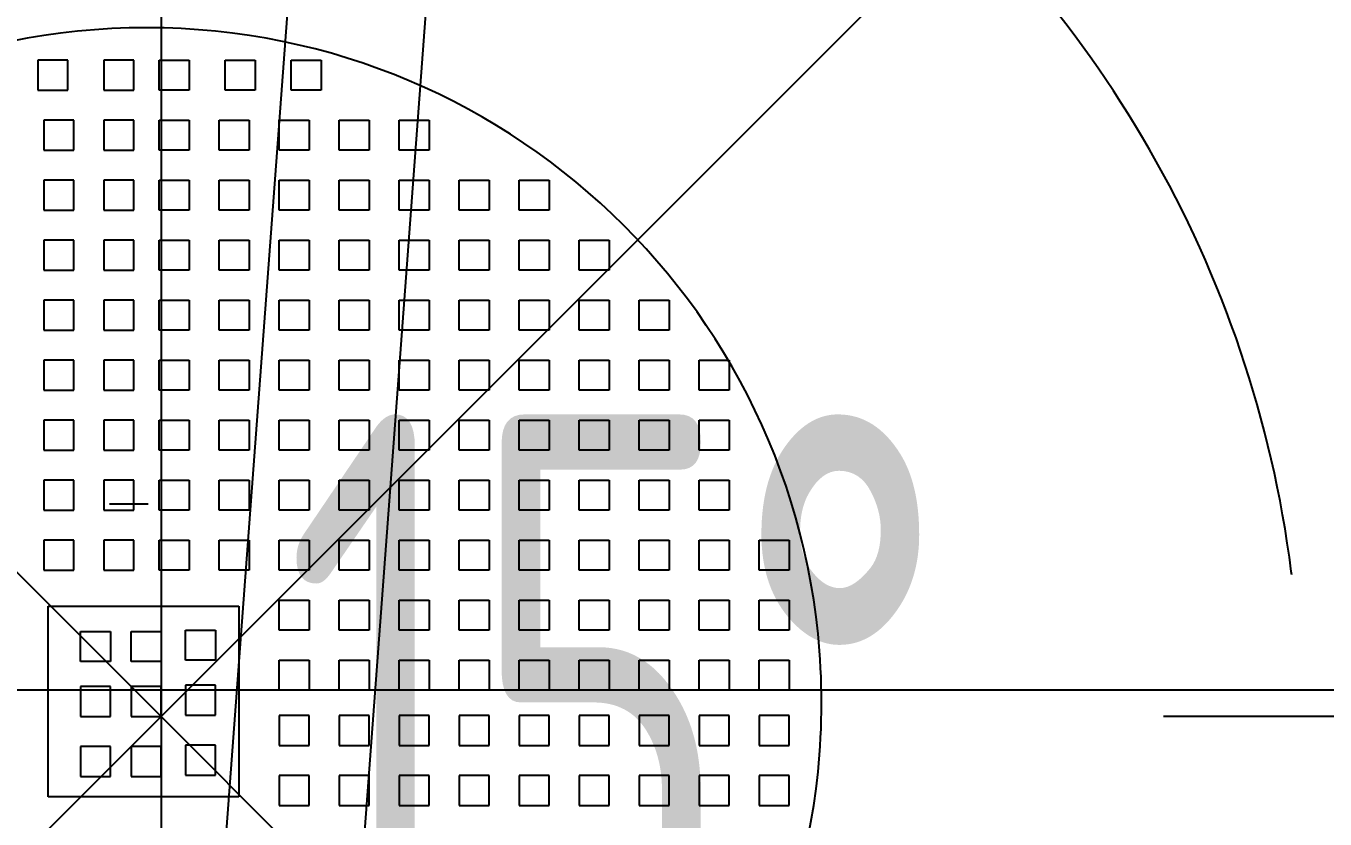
# Model space of a CAD drawing. Header units: millimetres. Extents: x 0 to 12600, y -349 to 8910.
# Drawn here: x 8501.1 to 8736.7, y 6654.2 to 6798 of the extents above; entities that cross this region are included whole.
import ezdxf

# ---------------------------------------------------------------- set-up
doc = ezdxf.new("R2010")
doc.units = ezdxf.units.MM
doc.header["$LTSCALE"] = 300
doc.linetypes.add('K', pattern=[2.5, 1.25, -0.25, 0.25, -0.25, 0.25, -0.25])
doc.layers.add('02', color=1, linetype='Continuous')
doc.layers.add('07', color=6, linetype='K')
doc.styles.get("Standard").update_dxf_attribs({"font": 'isocp', "width": 0.707, "bigfont": 'intecad.shx'})
doc.dimstyles.new('INTE$2', dxfattribs={"dimscale": 30, "dimtxt": 3.5, "dimasz": 3, "dimexe": 3, "dimexo": 0, "dimgap": 1, "dimtad": 1, "dimtih": 1, "dimtoh": 1, "dimdec": 1, "dimdsep": 46, "dimtxsty": 'Standard', "dimcen": 0, "dimclrd": 1, "dimclre": 1, "dimclrt": 3, "dimaunit": 1, "dimadec": 0, "dimazin": 0, "dimtfac": 1, "dimtdec": 1, "dimtmove": 0, "dimatfit": 0, "dimfxl": 0, "dimarcsym": 0})

# ---------------------------------------------------------------- blocks, each defined once
blk = doc.blocks.new('*D9')
at = {"layer": '02', "color": 1, "linetype": 'Continuous', "lineweight": -2}
for p, q in [((7929.98, 6427.06), (7929.98, 6784.94)), ((8139.75, 6195.21), (8285.23, 6738.17)), ((8432.11, 6592.57), (8693.46, 6592.57))]:
    blk.add_line(p, q, dxfattribs=at)
for start, end in [(75, 90), (94.02125, 98.04251), (66.95253, 75), (66.95749, 70.97875)]:
    blk.add_arc((7929.98, 5412.34), 1282.6, start, end, dxfattribs=at)
at = {"layer": '02', "color": 1, "linetype": 'Continuous'}
for points in [[(7839.51, 6706.77), (7840.56, 6676.79), (7929.98, 6694.94)], [(8343.61, 6610.56), (8352.39, 6639.25), (8261.94, 6651.24)]]:
    blk.add_solid(points, dxfattribs=at)
at = {"layer": 'Defpoints', "color": 0, "linetype": 'Continuous'}
for p in [(8041.76, 6690.06), (7929.98, 6427.06), (8139.75, 6195.21), (8016.04, 5733.51), (7929.98, 4460.5)]:
    blk.add_point(p, dxfattribs=at)
at = {"layer": '02', "color": 3, "linetype": 'Continuous', "insert": (8607.79, 6675.07), "char_height": 105, "attachment_point": 5}
blk.add_mtext('15°', dxfattribs=at)
blk = doc.blocks.new('erewre')
at = {"layer": '07', "color": 6, "linetype": 'K'}
for p, q in [((9684.32, 9816.66), (9493.47, 7251.75)), ((9709.39, 9816.66), (9518.4, 7249.9))]:
    blk.add_line(p, q, dxfattribs=at)
blk = doc.blocks.new('fer')
at = {"layer": '07', "color": 6, "linetype": 'K', "ltscale": 1.5}
for p, q in [((15531.16, 7168), (15531.16, 6560.06)), ((15531.16, 6994.07), (15531.16, 6614.43)), ((15531.16, 6804.1), (15353.5, 6981.76)), ((15531.16, 6804.1), (15694.64, 6967.59)), ((15099.57, 6808.88), (16002.98, 6808.88)), ((15270.77, 6804.1), (15349.38, 6804.1)), ((15531.16, 6804.1), (15360.72, 6633.67)), ((15531.16, 6804.1), (15696.18, 6639.08))]:
    blk.add_line(p, q, dxfattribs=at)
at = {"layer": '07', "color": 6, "linetype": 'K', "ltscale": 8}
for p, q in [((15507.54, 6923.12), (15502.1, 6923.12)), ((15502.1, 6923.12), (15502.1, 6917.68)), ((15507.54, 6917.68), (15507.54, 6923.12)), ((15519.51, 6923.12), (15514.07, 6923.12)), ((15514.07, 6923.12), (15514.07, 6917.68)), ((15519.51, 6917.68), (15519.51, 6923.12)), ((15526.04, 6923.12), (15526.04, 6917.68)), ((15531.48, 6923.12), (15526.04, 6923.12)), ((15531.48, 6917.68), (15531.48, 6923.12)), ((15536.07, 6917.68), (15536.07, 6923.12)), ((15536.07, 6923.12), (15541.51, 6923.12)), ((15541.51, 6923.12), (15541.51, 6917.68)), ((15548.04, 6917.68), (15548.04, 6923.12)), ((15548.04, 6923.12), (15553.48, 6923.12)), ((15553.48, 6923.12), (15553.48, 6917.68)), ((15502.1, 6917.68), (15507.54, 6917.68)), ((15514.07, 6917.68), (15519.51, 6917.68)), ((15526.04, 6917.68), (15531.48, 6917.68)), ((15541.51, 6917.68), (15536.07, 6917.68)), ((15553.48, 6917.68), (15548.04, 6917.68)), ((15482.52, 6912.24), (15482.52, 6906.8)), ((15487.96, 6912.24), (15482.52, 6912.24)), ((15487.96, 6906.8), (15487.96, 6912.24)), ((15498.84, 6912.24), (15493.4, 6912.24)), ((15493.4, 6912.24), (15493.4, 6906.8)), ((15498.84, 6906.8), (15498.84, 6912.24)), ((15509.72, 6912.24), (15504.28, 6912.24)), ((15509.72, 6912.24), (15504.28, 6912.24)), ((15504.28, 6912.24), (15504.28, 6906.8)), ((15504.28, 6912.24), (15504.28, 6906.8)), ((15509.72, 6906.8), (15509.72, 6912.24)), ((15509.72, 6906.8), (15509.72, 6912.24)), ((15520.6, 6912.24), (15515.16, 6912.24)), ((15520.6, 6912.24), (15515.16, 6912.24)), ((15520.6, 6912.24), (15515.16, 6912.24)), ((15515.16, 6912.24), (15515.16, 6906.8)), ((15515.16, 6912.24), (15515.16, 6906.8)), ((15515.16, 6912.24), (15515.16, 6906.8)), ((15520.6, 6906.8), (15520.6, 6912.24)), ((15520.6, 6906.8), (15520.6, 6912.24)), ((15520.6, 6906.8), (15520.6, 6912.24)), ((15526.04, 6912.24), (15526.04, 6906.8)), ((15531.48, 6912.24), (15526.04, 6912.24)), ((15531.48, 6906.8), (15531.48, 6912.24)), ((15536.07, 6906.8), (15536.07, 6912.24)), ((15536.07, 6912.24), (15541.51, 6912.24)), ((15541.51, 6912.24), (15541.51, 6906.8)), ((15546.95, 6912.24), (15552.39, 6912.24)), ((15546.95, 6912.24), (15552.39, 6912.24)), ((15546.95, 6912.24), (15552.39, 6912.24)), ((15546.95, 6906.8), (15546.95, 6912.24)), ((15546.95, 6906.8), (15546.95, 6912.24)), ((15546.95, 6906.8), (15546.95, 6912.24)), ((15552.39, 6912.24), (15552.39, 6906.8)), ((15552.39, 6912.24), (15552.39, 6906.8)), ((15552.39, 6912.24), (15552.39, 6906.8)), ((15482.52, 6906.8), (15487.96, 6906.8)), ((15493.4, 6906.8), (15498.84, 6906.8)), ((15504.28, 6906.8), (15509.72, 6906.8)), ((15504.28, 6906.8), (15509.72, 6906.8)), ((15515.16, 6906.8), (15520.6, 6906.8)), ((15515.16, 6906.8), (15520.6, 6906.8)), ((15515.16, 6906.8), (15520.6, 6906.8)), ((15526.04, 6906.8), (15531.48, 6906.8)), ((15541.51, 6906.8), (15536.07, 6906.8)), ((15552.39, 6906.8), (15546.95, 6906.8)), ((15552.39, 6906.8), (15546.95, 6906.8)), ((15552.39, 6906.8), (15546.95, 6906.8)), ((15466.2, 6901.36), (15460.76, 6901.36)), ((15460.76, 6901.36), (15460.76, 6895.92)), ((15466.2, 6895.92), (15466.2, 6901.36)), ((15477.08, 6901.36), (15471.64, 6901.36)), ((15471.64, 6901.36), (15471.64, 6895.92)), ((15477.08, 6895.92), (15477.08, 6901.36)), ((15482.52, 6901.36), (15482.52, 6895.92)), ((15487.96, 6901.36), (15482.52, 6901.36)), ((15487.96, 6895.92), (15487.96, 6901.36)), ((15498.84, 6901.36), (15493.4, 6901.36)), ((15493.4, 6901.36), (15493.4, 6895.92)), ((15498.84, 6895.92), (15498.84, 6901.36)), ((15504.28, 6901.36), (15504.28, 6895.92)), ((15504.28, 6901.36), (15504.28, 6895.92)), ((15509.72, 6901.36), (15504.28, 6901.36)), ((15509.72, 6901.36), (15504.28, 6901.36)), ((15509.72, 6895.92), (15509.72, 6901.36)), ((15509.72, 6895.92), (15509.72, 6901.36)), ((15520.6, 6901.36), (15515.16, 6901.36)), ((15520.6, 6901.36), (15515.16, 6901.36)), ((15520.6, 6901.36), (15515.16, 6901.36)), ((15515.16, 6901.36), (15515.16, 6895.92)), ((15515.16, 6901.36), (15515.16, 6895.92)), ((15515.16, 6901.36), (15515.16, 6895.92)), ((15520.6, 6895.92), (15520.6, 6901.36)), ((15520.6, 6895.92), (15520.6, 6901.36)), ((15520.6, 6895.92), (15520.6, 6901.36)), ((15526.04, 6901.36), (15526.04, 6895.92)), ((15531.48, 6901.36), (15526.04, 6901.36)), ((15531.48, 6895.92), (15531.48, 6901.36)), ((15536.07, 6895.92), (15536.07, 6901.36)), ((15536.07, 6901.36), (15541.51, 6901.36)), ((15541.51, 6901.36), (15541.51, 6895.92)), ((15546.95, 6901.36), (15552.39, 6901.36)), ((15546.95, 6901.36), (15552.39, 6901.36)), ((15546.95, 6901.36), (15552.39, 6901.36)), ((15546.95, 6895.92), (15546.95, 6901.36)), ((15546.95, 6895.92), (15546.95, 6901.36)), ((15546.95, 6895.92), (15546.95, 6901.36)), ((15552.39, 6901.36), (15552.39, 6895.92)), ((15552.39, 6901.36), (15552.39, 6895.92)), ((15552.39, 6901.36), (15552.39, 6895.92)), ((15460.76, 6895.92), (15466.2, 6895.92)), ((15471.64, 6895.92), (15477.08, 6895.92)), ((15482.52, 6895.92), (15487.96, 6895.92)), ((15493.4, 6895.92), (15498.84, 6895.92)), ((15504.28, 6895.92), (15509.72, 6895.92)), ((15504.28, 6895.92), (15509.72, 6895.92)), ((15515.16, 6895.92), (15520.6, 6895.92)), ((15515.16, 6895.92), (15520.6, 6895.92)), ((15515.16, 6895.92), (15520.6, 6895.92)), ((15526.04, 6895.92), (15531.48, 6895.92)), ((15541.51, 6895.92), (15536.07, 6895.92)), ((15552.39, 6895.92), (15546.95, 6895.92)), ((15552.39, 6895.92), (15546.95, 6895.92)), ((15552.39, 6895.92), (15546.95, 6895.92)), ((15455.32, 6890.48), (15449.88, 6890.48)), ((15449.88, 6890.48), (15449.88, 6885.04)), ((15455.32, 6885.04), (15455.32, 6890.48)), ((15466.2, 6890.48), (15460.76, 6890.48)), ((15460.76, 6890.48), (15460.76, 6885.04)), ((15466.2, 6885.04), (15466.2, 6890.48)), ((15477.08, 6890.48), (15471.64, 6890.48)), ((15471.64, 6890.48), (15471.64, 6885.04)), ((15477.08, 6885.04), (15477.08, 6890.48)), ((15487.96, 6890.48), (15482.52, 6890.48)), ((15482.52, 6890.48), (15482.52, 6885.04)), ((15487.96, 6885.04), (15487.96, 6890.48)), ((15498.84, 6890.48), (15493.4, 6890.48)), ((15493.4, 6890.48), (15493.4, 6885.04)), ((15498.84, 6885.04), (15498.84, 6890.48)), ((15509.72, 6890.48), (15504.28, 6890.48)), ((15509.72, 6890.48), (15504.28, 6890.48)), ((15504.28, 6890.48), (15504.28, 6885.04)), ((15504.28, 6890.48), (15504.28, 6885.04)), ((15509.72, 6885.04), (15509.72, 6890.48)), ((15509.72, 6885.04), (15509.72, 6890.48)), ((15520.6, 6890.48), (15515.16, 6890.48)), ((15520.6, 6890.48), (15515.16, 6890.48)), ((15520.6, 6890.48), (15515.16, 6890.48)), ((15515.16, 6890.48), (15515.16, 6885.04)), ((15515.16, 6890.48), (15515.16, 6885.04)), ((15515.16, 6890.48), (15515.16, 6885.04)), ((15520.6, 6885.04), (15520.6, 6890.48)), ((15520.6, 6885.04), (15520.6, 6890.48)), ((15520.6, 6885.04), (15520.6, 6890.48)), ((15531.48, 6890.48), (15526.04, 6890.48)), ((15526.04, 6890.48), (15526.04, 6885.04)), ((15531.48, 6885.04), (15531.48, 6890.48)), ((15536.07, 6890.48), (15541.51, 6890.48)), ((15536.07, 6885.04), (15536.07, 6890.48)), ((15541.51, 6890.48), (15541.51, 6885.04)), ((15546.95, 6890.48), (15552.39, 6890.48)), ((15546.95, 6890.48), (15552.39, 6890.48)), ((15546.95, 6890.48), (15552.39, 6890.48)), ((15546.95, 6885.04), (15546.95, 6890.48)), ((15546.95, 6885.04), (15546.95, 6890.48)), ((15546.95, 6885.04), (15546.95, 6890.48)), ((15552.39, 6890.48), (15552.39, 6885.04)), ((15552.39, 6890.48), (15552.39, 6885.04)), ((15552.39, 6890.48), (15552.39, 6885.04)), ((15449.88, 6885.04), (15455.32, 6885.04)), ((15460.76, 6885.04), (15466.2, 6885.04)), ((15471.64, 6885.04), (15477.08, 6885.04)), ((15482.52, 6885.04), (15487.96, 6885.04)), ((15493.4, 6885.04), (15498.84, 6885.04)), ((15504.28, 6885.04), (15509.72, 6885.04)), ((15504.28, 6885.04), (15509.72, 6885.04)), ((15515.16, 6885.04), (15520.6, 6885.04)), ((15515.16, 6885.04), (15520.6, 6885.04)), ((15515.16, 6885.04), (15520.6, 6885.04)), ((15526.04, 6885.04), (15531.48, 6885.04)), ((15541.51, 6885.04), (15536.07, 6885.04)), ((15552.39, 6885.04), (15546.95, 6885.04)), ((15552.39, 6885.04), (15546.95, 6885.04)), ((15552.39, 6885.04), (15546.95, 6885.04)), ((15439, 6879.6), (15439, 6874.16)), ((15444.44, 6879.6), (15439, 6879.6)), ((15444.44, 6874.16), (15444.44, 6879.6)), ((15455.32, 6879.6), (15449.88, 6879.6)), ((15449.88, 6879.6), (15449.88, 6874.16)), ((15455.32, 6874.16), (15455.32, 6879.6)), ((15466.2, 6879.6), (15460.76, 6879.6)), ((15460.76, 6879.6), (15460.76, 6874.16)), ((15466.2, 6874.16), (15466.2, 6879.6)), ((15477.08, 6879.6), (15471.64, 6879.6)), ((15471.64, 6879.6), (15471.64, 6874.16)), ((15477.08, 6874.16), (15477.08, 6879.6)), ((15482.52, 6879.6), (15482.52, 6874.16)), ((15487.96, 6879.6), (15482.52, 6879.6)), ((15487.96, 6874.16), (15487.96, 6879.6)), ((15498.84, 6879.6), (15493.4, 6879.6)), ((15493.4, 6879.6), (15493.4, 6874.16)), ((15498.84, 6874.16), (15498.84, 6879.6)), ((15504.28, 6879.6), (15504.28, 6874.16)), ((15504.28, 6879.6), (15504.28, 6874.16)), ((15509.72, 6879.6), (15504.28, 6879.6)), ((15509.72, 6879.6), (15504.28, 6879.6)), ((15509.72, 6874.16), (15509.72, 6879.6)), ((15509.72, 6874.16), (15509.72, 6879.6)), ((15515.16, 6879.6), (15515.16, 6874.16)), ((15515.16, 6879.6), (15515.16, 6874.16)), ((15515.16, 6879.6), (15515.16, 6874.16)), ((15520.6, 6879.6), (15515.16, 6879.6)), ((15520.6, 6879.6), (15515.16, 6879.6)), ((15520.6, 6879.6), (15515.16, 6879.6)), ((15520.6, 6874.16), (15520.6, 6879.6)), ((15520.6, 6874.16), (15520.6, 6879.6)), ((15520.6, 6874.16), (15520.6, 6879.6)), ((15526.04, 6879.6), (15526.04, 6874.16)), ((15531.48, 6879.6), (15526.04, 6879.6)), ((15531.48, 6874.16), (15531.48, 6879.6)), ((15536.07, 6874.16), (15536.07, 6879.6)), ((15536.07, 6879.6), (15541.51, 6879.6)), ((15541.51, 6879.6), (15541.51, 6874.16)), ((15546.95, 6879.6), (15552.39, 6879.6)), ((15546.95, 6879.6), (15552.39, 6879.6)), ((15546.95, 6879.6), (15552.39, 6879.6)), ((15546.95, 6874.16), (15546.95, 6879.6)), ((15546.95, 6874.16), (15546.95, 6879.6)), ((15546.95, 6874.16), (15546.95, 6879.6)), ((15552.39, 6879.6), (15552.39, 6874.16)), ((15552.39, 6879.6), (15552.39, 6874.16)), ((15552.39, 6879.6), (15552.39, 6874.16)), ((15439, 6874.16), (15444.44, 6874.16)), ((15449.88, 6874.16), (15455.32, 6874.16)), ((15460.76, 6874.16), (15466.2, 6874.16)), ((15471.64, 6874.16), (15477.08, 6874.16)), ((15482.52, 6874.16), (15487.96, 6874.16)), ((15493.4, 6874.16), (15498.84, 6874.16)), ((15504.28, 6874.16), (15509.72, 6874.16)), ((15504.28, 6874.16), (15509.72, 6874.16)), ((15515.16, 6874.16), (15520.6, 6874.16)), ((15515.16, 6874.16), (15520.6, 6874.16)), ((15515.16, 6874.16), (15520.6, 6874.16)), ((15526.04, 6874.16), (15531.48, 6874.16)), ((15541.51, 6874.16), (15536.07, 6874.16)), ((15552.39, 6874.16), (15546.95, 6874.16)), ((15552.39, 6874.16), (15546.95, 6874.16)), ((15552.39, 6874.16), (15546.95, 6874.16)), ((15433.56, 6868.72), (15428.12, 6868.72)), ((15428.12, 6868.72), (15428.12, 6863.28)), ((15433.56, 6863.28), (15433.56, 6868.72)), ((15439, 6868.72), (15439, 6863.28)), ((15444.44, 6868.72), (15439, 6868.72)), ((15444.44, 6863.28), (15444.44, 6868.72)), ((15455.32, 6868.72), (15449.88, 6868.72)), ((15449.88, 6868.72), (15449.88, 6863.28)), ((15455.32, 6863.28), (15455.32, 6868.72)), ((15466.2, 6868.72), (15460.76, 6868.72)), ((15460.76, 6868.72), (15460.76, 6863.28)), ((15466.2, 6863.28), (15466.2, 6868.72)), ((15477.08, 6868.72), (15471.64, 6868.72)), ((15471.64, 6868.72), (15471.64, 6863.28)), ((15477.08, 6863.28), (15477.08, 6868.72)), ((15482.52, 6868.72), (15482.52, 6863.28)), ((15487.96, 6868.72), (15482.52, 6868.72)), ((15487.96, 6863.28), (15487.96, 6868.72)), ((15498.84, 6868.72), (15493.4, 6868.72)), ((15493.4, 6868.72), (15493.4, 6863.28)), ((15498.84, 6863.28), (15498.84, 6868.72)), ((15504.28, 6868.72), (15504.28, 6863.28)), ((15504.28, 6868.72), (15504.28, 6863.28)), ((15509.72, 6868.72), (15504.28, 6868.72)), ((15509.72, 6868.72), (15504.28, 6868.72)), ((15509.72, 6863.28), (15509.72, 6868.72)), ((15509.72, 6863.28), (15509.72, 6868.72)), ((15515.16, 6868.72), (15515.16, 6863.28)), ((15515.16, 6868.72), (15515.16, 6863.28)), ((15515.16, 6868.72), (15515.16, 6863.28)), ((15520.6, 6868.72), (15515.16, 6868.72)), ((15520.6, 6868.72), (15515.16, 6868.72)), ((15520.6, 6868.72), (15515.16, 6868.72)), ((15520.6, 6863.28), (15520.6, 6868.72)), ((15520.6, 6863.28), (15520.6, 6868.72)), ((15520.6, 6863.28), (15520.6, 6868.72)), ((15526.04, 6868.72), (15526.04, 6863.28)), ((15531.48, 6868.72), (15526.04, 6868.72)), ((15531.48, 6863.28), (15531.48, 6868.72)), ((15536.07, 6863.28), (15536.07, 6868.72)), ((15536.07, 6868.72), (15541.51, 6868.72)), ((15541.51, 6868.72), (15541.51, 6863.28)), ((15546.95, 6868.72), (15552.39, 6868.72)), ((15546.95, 6868.72), (15552.39, 6868.72)), ((15546.95, 6868.72), (15552.39, 6868.72)), ((15546.95, 6863.28), (15546.95, 6868.72)), ((15546.95, 6863.28), (15546.95, 6868.72)), ((15546.95, 6863.28), (15546.95, 6868.72)), ((15552.39, 6868.72), (15552.39, 6863.28)), ((15552.39, 6868.72), (15552.39, 6863.28)), ((15552.39, 6868.72), (15552.39, 6863.28)), ((15428.12, 6863.28), (15433.56, 6863.28)), ((15439, 6863.28), (15444.44, 6863.28)), ((15449.88, 6863.28), (15455.32, 6863.28)), ((15460.76, 6863.28), (15466.2, 6863.28)), ((15471.64, 6863.28), (15477.08, 6863.28)), ((15482.52, 6863.28), (15487.96, 6863.28)), ((15493.4, 6863.28), (15498.84, 6863.28)), ((15504.28, 6863.28), (15509.72, 6863.28)), ((15504.28, 6863.28), (15509.72, 6863.28)), ((15515.16, 6863.28), (15520.6, 6863.28)), ((15515.16, 6863.28), (15520.6, 6863.28)), ((15515.16, 6863.28), (15520.6, 6863.28)), ((15526.04, 6863.28), (15531.48, 6863.28)), ((15541.51, 6863.28), (15536.07, 6863.28)), ((15552.39, 6863.28), (15546.95, 6863.28)), ((15552.39, 6863.28), (15546.95, 6863.28)), ((15552.39, 6863.28), (15546.95, 6863.28)), ((15433.56, 6857.84), (15428.12, 6857.84)), ((15428.12, 6857.84), (15428.12, 6852.4)), ((15433.56, 6852.4), (15433.56, 6857.84)), ((15439, 6857.84), (15439, 6852.4)), ((15444.44, 6857.84), (15439, 6857.84)), ((15444.44, 6852.4), (15444.44, 6857.84)), ((15455.32, 6857.84), (15449.88, 6857.84)), ((15449.88, 6857.84), (15449.88, 6852.4)), ((15455.32, 6852.4), (15455.32, 6857.84)), ((15466.2, 6857.84), (15460.76, 6857.84)), ((15460.76, 6857.84), (15460.76, 6852.4)), ((15466.2, 6852.4), (15466.2, 6857.84)), ((15477.08, 6857.84), (15471.64, 6857.84)), ((15471.64, 6857.84), (15471.64, 6852.4)), ((15477.08, 6852.4), (15477.08, 6857.84)), ((15487.96, 6857.84), (15482.52, 6857.84)), ((15482.52, 6857.84), (15482.52, 6852.4)), ((15487.96, 6852.4), (15487.96, 6857.84)), ((15498.84, 6857.84), (15493.4, 6857.84)), ((15493.4, 6857.84), (15493.4, 6852.4)), ((15498.84, 6852.4), (15498.84, 6857.84)), ((15509.72, 6857.84), (15504.28, 6857.84)), ((15509.72, 6857.84), (15504.28, 6857.84)), ((15504.28, 6857.84), (15504.28, 6852.4)), ((15504.28, 6857.84), (15504.28, 6852.4)), ((15509.72, 6852.4), (15509.72, 6857.84)), ((15509.72, 6852.4), (15509.72, 6857.84)), ((15515.16, 6857.84), (15515.16, 6852.4)), ((15515.16, 6857.84), (15515.16, 6852.4)), ((15515.16, 6857.84), (15515.16, 6852.4)), ((15520.6, 6857.84), (15515.16, 6857.84)), ((15520.6, 6857.84), (15515.16, 6857.84)), ((15520.6, 6857.84), (15515.16, 6857.84)), ((15520.6, 6852.4), (15520.6, 6857.84)), ((15520.6, 6852.4), (15520.6, 6857.84)), ((15520.6, 6852.4), (15520.6, 6857.84)), ((15531.48, 6857.84), (15526.04, 6857.84)), ((15526.04, 6857.84), (15526.04, 6852.4)), ((15531.48, 6852.4), (15531.48, 6857.84)), ((15536.07, 6857.84), (15541.51, 6857.84)), ((15536.07, 6852.4), (15536.07, 6857.84)), ((15541.51, 6857.84), (15541.51, 6852.4)), ((15546.95, 6857.84), (15552.39, 6857.84)), ((15546.95, 6857.84), (15552.39, 6857.84)), ((15546.95, 6857.84), (15552.39, 6857.84)), ((15546.95, 6852.4), (15546.95, 6857.84)), ((15546.95, 6852.4), (15546.95, 6857.84)), ((15546.95, 6852.4), (15546.95, 6857.84)), ((15552.39, 6857.84), (15552.39, 6852.4)), ((15552.39, 6857.84), (15552.39, 6852.4)), ((15552.39, 6857.84), (15552.39, 6852.4)), ((15428.12, 6852.4), (15433.56, 6852.4)), ((15439, 6852.4), (15444.44, 6852.4)), ((15449.88, 6852.4), (15455.32, 6852.4)), ((15460.76, 6852.4), (15466.2, 6852.4)), ((15471.64, 6852.4), (15477.08, 6852.4)), ((15482.52, 6852.4), (15487.96, 6852.4)), ((15493.4, 6852.4), (15498.84, 6852.4)), ((15504.28, 6852.4), (15509.72, 6852.4)), ((15504.28, 6852.4), (15509.72, 6852.4)), ((15515.16, 6852.4), (15520.6, 6852.4)), ((15515.16, 6852.4), (15520.6, 6852.4)), ((15515.16, 6852.4), (15520.6, 6852.4)), ((15526.04, 6852.4), (15531.48, 6852.4)), ((15541.51, 6852.4), (15536.07, 6852.4)), ((15552.39, 6852.4), (15546.95, 6852.4)), ((15552.39, 6852.4), (15546.95, 6852.4)), ((15552.39, 6852.4), (15546.95, 6852.4)), ((15428.12, 6846.96), (15428.12, 6841.52)), ((15433.56, 6846.96), (15428.12, 6846.96)), ((15433.56, 6841.52), (15433.56, 6846.96)), ((15439, 6846.96), (15439, 6841.52)), ((15444.44, 6846.96), (15439, 6846.96)), ((15444.44, 6841.52), (15444.44, 6846.96)), ((15449.88, 6846.96), (15449.88, 6841.52)), ((15455.32, 6846.96), (15449.88, 6846.96)), ((15455.32, 6841.52), (15455.32, 6846.96)), ((15460.76, 6846.96), (15460.76, 6841.52)), ((15466.2, 6846.96), (15460.76, 6846.96)), ((15466.2, 6841.52), (15466.2, 6846.96)), ((15471.64, 6846.96), (15471.64, 6841.52)), ((15477.08, 6846.96), (15471.64, 6846.96)), ((15477.08, 6841.52), (15477.08, 6846.96)), ((15482.52, 6846.96), (15482.52, 6841.52)), ((15487.96, 6846.96), (15482.52, 6846.96)), ((15487.96, 6841.52), (15487.96, 6846.96)), ((15493.4, 6846.96), (15493.4, 6841.52)), ((15498.84, 6846.96), (15493.4, 6846.96)), ((15498.84, 6841.52), (15498.84, 6846.96)), ((15504.28, 6846.96), (15504.28, 6841.52)), ((15504.28, 6846.96), (15504.28, 6841.52)), ((15509.72, 6846.96), (15504.28, 6846.96)), ((15509.72, 6846.96), (15504.28, 6846.96)), ((15509.72, 6841.52), (15509.72, 6846.96)), ((15509.72, 6841.52), (15509.72, 6846.96)), ((15515.16, 6846.96), (15515.16, 6841.52)), ((15515.16, 6846.96), (15515.16, 6841.52)), ((15515.16, 6846.96), (15515.16, 6841.52)), ((15520.6, 6846.96), (15515.16, 6846.96)), ((15520.6, 6846.96), (15515.16, 6846.96)), ((15520.6, 6846.96), (15515.16, 6846.96)), ((15520.6, 6841.52), (15520.6, 6846.96)), ((15520.6, 6841.52), (15520.6, 6846.96)), ((15520.6, 6841.52), (15520.6, 6846.96)), ((15526.04, 6846.96), (15526.04, 6841.52)), ((15531.48, 6846.96), (15526.04, 6846.96)), ((15531.48, 6841.52), (15531.48, 6846.96)), ((15536.07, 6841.52), (15536.07, 6846.96)), ((15536.07, 6846.96), (15541.51, 6846.96)), ((15541.51, 6846.96), (15541.51, 6841.52)), ((15546.95, 6846.96), (15552.39, 6846.96)), ((15546.95, 6846.96), (15552.39, 6846.96)), ((15546.95, 6846.96), (15552.39, 6846.96)), ((15546.95, 6841.52), (15546.95, 6846.96)), ((15546.95, 6841.52), (15546.95, 6846.96)), ((15546.95, 6841.52), (15546.95, 6846.96)), ((15552.39, 6846.96), (15552.39, 6841.52)), ((15552.39, 6846.96), (15552.39, 6841.52)), ((15552.39, 6846.96), (15552.39, 6841.52)), ((15428.12, 6841.52), (15433.56, 6841.52)), ((15439, 6841.52), (15444.44, 6841.52)), ((15449.88, 6841.52), (15455.32, 6841.52)), ((15460.76, 6841.52), (15466.2, 6841.52)), ((15471.64, 6841.52), (15477.08, 6841.52)), ((15482.52, 6841.52), (15487.96, 6841.52)), ((15493.4, 6841.52), (15498.84, 6841.52)), ((15504.28, 6841.52), (15509.72, 6841.52)), ((15504.28, 6841.52), (15509.72, 6841.52)), ((15515.16, 6841.52), (15520.6, 6841.52)), ((15515.16, 6841.52), (15520.6, 6841.52)), ((15515.16, 6841.52), (15520.6, 6841.52)), ((15526.04, 6841.52), (15531.48, 6841.52)), ((15533.48, 6842.62), (15540.51, 6842.62)), ((15541.51, 6841.52), (15536.07, 6841.52)), ((15552.39, 6841.52), (15546.95, 6841.52)), ((15552.39, 6841.52), (15546.95, 6841.52)), ((15552.39, 6841.52), (15546.95, 6841.52)), ((15422.68, 6836.08), (15417.24, 6836.08)), ((15417.24, 6836.08), (15417.24, 6830.64)), ((15422.68, 6830.64), (15422.68, 6836.08)), ((15433.56, 6836.08), (15428.12, 6836.08)), ((15428.12, 6836.08), (15428.12, 6830.64)), ((15433.56, 6830.64), (15433.56, 6836.08)), ((15439, 6836.08), (15439, 6830.64)), ((15444.44, 6836.08), (15439, 6836.08)), ((15444.44, 6830.64), (15444.44, 6836.08)), ((15455.32, 6836.08), (15449.88, 6836.08)), ((15449.88, 6836.08), (15449.88, 6830.64)), ((15455.32, 6830.64), (15455.32, 6836.08)), ((15466.2, 6836.08), (15460.76, 6836.08)), ((15460.76, 6836.08), (15460.76, 6830.64)), ((15466.2, 6830.64), (15466.2, 6836.08)), ((15477.08, 6836.08), (15471.64, 6836.08)), ((15471.64, 6836.08), (15471.64, 6830.64)), ((15477.08, 6830.64), (15477.08, 6836.08)), ((15482.52, 6836.08), (15482.52, 6830.64)), ((15487.96, 6836.08), (15482.52, 6836.08)), ((15487.96, 6830.64), (15487.96, 6836.08)), ((15498.84, 6836.08), (15493.4, 6836.08)), ((15493.4, 6836.08), (15493.4, 6830.64)), ((15498.84, 6830.64), (15498.84, 6836.08)), ((15504.28, 6836.08), (15504.28, 6830.64)), ((15504.28, 6836.08), (15504.28, 6830.64)), ((15509.72, 6836.08), (15504.28, 6836.08)), ((15509.72, 6836.08), (15504.28, 6836.08)), ((15509.72, 6830.64), (15509.72, 6836.08)), ((15509.72, 6830.64), (15509.72, 6836.08)), ((15515.16, 6836.08), (15515.16, 6830.64)), ((15515.16, 6836.08), (15515.16, 6830.64)), ((15515.16, 6836.08), (15515.16, 6830.64)), ((15520.6, 6836.08), (15515.16, 6836.08)), ((15520.6, 6836.08), (15515.16, 6836.08)), ((15520.6, 6836.08), (15515.16, 6836.08)), ((15520.6, 6830.64), (15520.6, 6836.08)), ((15520.6, 6830.64), (15520.6, 6836.08)), ((15520.6, 6830.64), (15520.6, 6836.08)), ((15526.04, 6836.08), (15526.04, 6830.64)), ((15531.48, 6836.08), (15526.04, 6836.08)), ((15531.48, 6830.64), (15531.48, 6836.08)), ((15536.07, 6830.64), (15536.07, 6836.08)), ((15536.07, 6836.08), (15541.51, 6836.08)), ((15541.51, 6836.08), (15541.51, 6830.64)), ((15546.95, 6836.08), (15552.39, 6836.08)), ((15546.95, 6836.08), (15552.39, 6836.08)), ((15546.95, 6836.08), (15552.39, 6836.08)), ((15546.95, 6830.64), (15546.95, 6836.08)), ((15546.95, 6830.64), (15546.95, 6836.08)), ((15546.95, 6830.64), (15546.95, 6836.08)), ((15552.39, 6836.08), (15552.39, 6830.64)), ((15552.39, 6836.08), (15552.39, 6830.64)), ((15552.39, 6836.08), (15552.39, 6830.64)), ((15417.24, 6830.64), (15422.68, 6830.64)), ((15428.12, 6830.64), (15433.56, 6830.64)), ((15439, 6830.64), (15444.44, 6830.64)), ((15449.88, 6830.64), (15455.32, 6830.64)), ((15460.76, 6830.64), (15466.2, 6830.64)), ((15471.64, 6830.64), (15477.08, 6830.64)), ((15482.52, 6830.64), (15487.96, 6830.64)), ((15493.4, 6830.64), (15498.84, 6830.64)), ((15504.28, 6830.64), (15509.72, 6830.64)), ((15504.28, 6830.64), (15509.72, 6830.64)), ((15515.16, 6830.64), (15520.6, 6830.64)), ((15515.16, 6830.64), (15520.6, 6830.64)), ((15515.16, 6830.64), (15520.6, 6830.64)), ((15526.04, 6830.64), (15531.48, 6830.64)), ((15541.51, 6830.64), (15536.07, 6830.64)), ((15552.39, 6830.64), (15546.95, 6830.64)), ((15552.39, 6830.64), (15546.95, 6830.64)), ((15552.39, 6830.64), (15546.95, 6830.64)), ((15417.24, 6825.2), (15417.24, 6819.76)), ((15422.68, 6825.2), (15417.24, 6825.2)), ((15422.68, 6819.76), (15422.68, 6825.2)), ((15428.12, 6825.2), (15428.12, 6819.76)), ((15433.56, 6825.2), (15428.12, 6825.2)), ((15433.56, 6819.76), (15433.56, 6825.2)), ((15439, 6825.2), (15439, 6819.76)), ((15444.44, 6825.2), (15439, 6825.2)), ((15444.44, 6819.76), (15444.44, 6825.2)), ((15455.32, 6825.2), (15449.88, 6825.2)), ((15449.88, 6825.2), (15449.88, 6819.76)), ((15455.32, 6819.76), (15455.32, 6825.2)), ((15466.2, 6825.2), (15460.76, 6825.2)), ((15460.76, 6825.2), (15460.76, 6819.76)), ((15466.2, 6819.76), (15466.2, 6825.2)), ((15471.64, 6825.2), (15471.64, 6819.76)), ((15477.08, 6825.2), (15471.64, 6825.2)), ((15477.08, 6819.76), (15477.08, 6825.2)), ((15482.52, 6825.2), (15482.52, 6819.76)), ((15487.96, 6825.2), (15482.52, 6825.2)), ((15487.96, 6819.76), (15487.96, 6825.2)), ((15498.84, 6825.2), (15493.4, 6825.2)), ((15493.4, 6825.2), (15493.4, 6819.76)), ((15498.84, 6819.76), (15498.84, 6825.2)), ((15504.28, 6825.2), (15504.28, 6819.76)), ((15504.28, 6825.2), (15504.28, 6819.76)), ((15509.72, 6825.2), (15504.28, 6825.2)), ((15509.72, 6825.2), (15504.28, 6825.2)), ((15509.72, 6819.76), (15509.72, 6825.2)), ((15509.72, 6819.76), (15509.72, 6825.2)), ((15551.61, 6824.09), (15517.05, 6824.09)), ((15517.05, 6824.09), (15517.05, 6789.53)), ((15551.61, 6789.53), (15551.61, 6824.09)), ((15417.24, 6819.76), (15422.68, 6819.76)), ((15428.12, 6819.76), (15433.56, 6819.76)), ((15439, 6819.76), (15444.44, 6819.76)), ((15449.88, 6819.76), (15455.32, 6819.76)), ((15460.76, 6819.76), (15466.2, 6819.76)), ((15471.64, 6819.76), (15477.08, 6819.76)), ((15482.52, 6819.76), (15487.96, 6819.76)), ((15493.4, 6819.76), (15498.84, 6819.76)), ((15504.28, 6819.76), (15509.72, 6819.76)), ((15504.28, 6819.76), (15509.72, 6819.76)), ((15526.72, 6819.78), (15521.28, 6819.78)), ((15521.28, 6819.78), (15521.28, 6814.34)), ((15526.72, 6814.34), (15526.72, 6819.78)), ((15536.6, 6819.54), (15531.16, 6819.54)), ((15531.16, 6819.54), (15531.16, 6814.1)), ((15536.6, 6814.1), (15536.6, 6819.54)), ((15545.75, 6819.54), (15540.31, 6819.54)), ((15540.31, 6819.54), (15540.31, 6814.1)), ((15545.75, 6814.1), (15545.75, 6819.54)), ((15422.68, 6814.32), (15417.24, 6814.32)), ((15417.24, 6814.32), (15417.24, 6808.88)), ((15422.68, 6808.88), (15422.68, 6814.32)), ((15433.56, 6814.32), (15428.12, 6814.32)), ((15428.12, 6814.32), (15428.12, 6808.88)), ((15433.56, 6808.88), (15433.56, 6814.32)), ((15439, 6814.32), (15439, 6808.88)), ((15444.44, 6814.32), (15439, 6814.32)), ((15444.44, 6808.88), (15444.44, 6814.32)), ((15455.32, 6814.32), (15449.88, 6814.32)), ((15449.88, 6814.32), (15449.88, 6808.88)), ((15455.32, 6808.88), (15455.32, 6814.32)), ((15466.2, 6814.32), (15460.76, 6814.32)), ((15460.76, 6814.32), (15460.76, 6808.88)), ((15466.2, 6808.88), (15466.2, 6814.32)), ((15477.08, 6814.32), (15471.64, 6814.32)), ((15471.64, 6814.32), (15471.64, 6808.88)), ((15477.08, 6808.88), (15477.08, 6814.32)), ((15482.52, 6814.32), (15482.52, 6808.88)), ((15487.96, 6814.32), (15482.52, 6814.32)), ((15487.96, 6808.88), (15487.96, 6814.32)), ((15498.84, 6814.32), (15493.4, 6814.32)), ((15493.4, 6814.32), (15493.4, 6808.88)), ((15498.84, 6808.88), (15498.84, 6814.32)), ((15504.28, 6814.32), (15504.28, 6808.88)), ((15509.72, 6814.32), (15504.28, 6814.32)), ((15509.72, 6808.88), (15509.72, 6814.32)), ((15521.28, 6814.34), (15526.72, 6814.34)), ((15531.16, 6814.1), (15536.6, 6814.1)), ((15540.31, 6814.1), (15545.75, 6814.1)), ((15417.24, 6808.88), (15422.68, 6808.88)), ((15428.12, 6808.88), (15433.56, 6808.88)), ((15439, 6808.88), (15444.44, 6808.88)), ((15449.88, 6808.88), (15455.32, 6808.88)), ((15460.76, 6808.88), (15466.2, 6808.88)), ((15471.64, 6808.88), (15477.08, 6808.88)), ((15482.52, 6808.88), (15487.96, 6808.88)), ((15493.4, 6808.88), (15498.84, 6808.88)), ((15504.28, 6808.88), (15509.72, 6808.88)), ((15521.28, 6804.34), (15521.28, 6809.78)), ((15521.28, 6809.78), (15526.72, 6809.78)), ((15526.72, 6809.78), (15526.72, 6804.34)), ((15531.16, 6804.1), (15531.16, 6809.54)), ((15531.16, 6809.54), (15536.6, 6809.54)), ((15536.6, 6809.54), (15536.6, 6804.1)), ((15540.31, 6804.1), (15540.31, 6809.54)), ((15540.31, 6809.54), (15545.75, 6809.54)), ((15545.75, 6809.54), (15545.75, 6804.1)), ((15417.24, 6804.32), (15422.68, 6804.32)), ((15417.24, 6798.88), (15417.24, 6804.32)), ((15422.68, 6804.32), (15422.68, 6798.88)), ((15428.12, 6804.32), (15433.56, 6804.32)), ((15428.12, 6798.88), (15428.12, 6804.32)), ((15433.56, 6804.32), (15433.56, 6798.88)), ((15439, 6798.88), (15439, 6804.32)), ((15439, 6804.32), (15444.44, 6804.32)), ((15444.44, 6804.32), (15444.44, 6798.88)), ((15449.88, 6804.32), (15455.32, 6804.32)), ((15449.88, 6798.88), (15449.88, 6804.32)), ((15455.32, 6804.32), (15455.32, 6798.88)), ((15460.76, 6804.32), (15466.2, 6804.32)), ((15460.76, 6798.88), (15460.76, 6804.32)), ((15466.2, 6804.32), (15466.2, 6798.88)), ((15471.64, 6804.32), (15477.08, 6804.32)), ((15471.64, 6798.88), (15471.64, 6804.32)), ((15477.08, 6804.32), (15477.08, 6798.88)), ((15482.52, 6798.88), (15482.52, 6804.32)), ((15482.52, 6804.32), (15487.96, 6804.32)), ((15487.96, 6804.32), (15487.96, 6798.88)), ((15493.4, 6804.32), (15498.84, 6804.32)), ((15493.4, 6798.88), (15493.4, 6804.32)), ((15498.84, 6804.32), (15498.84, 6798.88)), ((15504.28, 6804.32), (15509.72, 6804.32)), ((15504.28, 6798.88), (15504.28, 6804.32)), ((15509.72, 6804.32), (15509.72, 6798.88)), ((15526.72, 6804.34), (15521.28, 6804.34)), ((15536.6, 6804.1), (15531.16, 6804.1)), ((15545.75, 6804.1), (15540.31, 6804.1)), ((15422.68, 6798.88), (15417.24, 6798.88)), ((15433.56, 6798.88), (15428.12, 6798.88)), ((15444.44, 6798.88), (15439, 6798.88)), ((15455.32, 6798.88), (15449.88, 6798.88)), ((15466.2, 6798.88), (15460.76, 6798.88)), ((15477.08, 6798.88), (15471.64, 6798.88)), ((15487.96, 6798.88), (15482.52, 6798.88)), ((15498.84, 6798.88), (15493.4, 6798.88)), ((15509.72, 6798.88), (15504.28, 6798.88)), ((15521.28, 6798.9), (15526.72, 6798.9)), ((15521.28, 6793.46), (15521.28, 6798.9)), ((15526.72, 6798.9), (15526.72, 6793.46)), ((15531.16, 6798.66), (15536.6, 6798.66)), ((15531.16, 6793.22), (15531.16, 6798.66)), ((15536.6, 6798.66), (15536.6, 6793.22)), ((15540.31, 6798.66), (15545.75, 6798.66)), ((15540.31, 6793.22), (15540.31, 6798.66)), ((15545.75, 6798.66), (15545.75, 6793.22)), ((15417.24, 6788), (15417.24, 6793.44)), ((15417.24, 6793.44), (15422.68, 6793.44)), ((15422.68, 6793.44), (15422.68, 6788)), ((15428.12, 6793.44), (15433.56, 6793.44)), ((15428.12, 6788), (15428.12, 6793.44)), ((15433.56, 6793.44), (15433.56, 6788)), ((15439, 6788), (15439, 6793.44)), ((15439, 6793.44), (15444.44, 6793.44)), ((15444.44, 6793.44), (15444.44, 6788)), ((15449.88, 6793.44), (15455.32, 6793.44)), ((15449.88, 6788), (15449.88, 6793.44)), ((15455.32, 6793.44), (15455.32, 6788)), ((15460.76, 6788), (15460.76, 6793.44)), ((15460.76, 6793.44), (15466.2, 6793.44)), ((15466.2, 6793.44), (15466.2, 6788)), ((15471.64, 6793.44), (15477.08, 6793.44)), ((15471.64, 6788), (15471.64, 6793.44)), ((15477.08, 6793.44), (15477.08, 6788)), ((15482.52, 6793.44), (15487.96, 6793.44)), ((15482.52, 6788), (15482.52, 6793.44)), ((15487.96, 6793.44), (15487.96, 6788)), ((15493.4, 6793.44), (15498.84, 6793.44)), ((15493.4, 6788), (15493.4, 6793.44)), ((15498.84, 6793.44), (15498.84, 6788)), ((15504.28, 6793.44), (15509.72, 6793.44)), ((15504.28, 6793.44), (15509.72, 6793.44)), ((15504.28, 6788), (15504.28, 6793.44)), ((15504.28, 6788), (15504.28, 6793.44)), ((15509.72, 6793.44), (15509.72, 6788)), ((15509.72, 6793.44), (15509.72, 6788)), ((15526.72, 6793.46), (15521.28, 6793.46)), ((15536.6, 6793.22), (15531.16, 6793.22)), ((15545.75, 6793.22), (15540.31, 6793.22)), ((15517.05, 6789.53), (15551.61, 6789.53)), ((15422.68, 6788), (15417.24, 6788)), ((15433.56, 6788), (15428.12, 6788)), ((15444.44, 6788), (15439, 6788)), ((15455.32, 6788), (15449.88, 6788)), ((15466.2, 6788), (15460.76, 6788)), ((15477.08, 6788), (15471.64, 6788)), ((15487.96, 6788), (15482.52, 6788)), ((15498.84, 6788), (15493.4, 6788)), ((15509.72, 6788), (15504.28, 6788)), ((15509.72, 6788), (15504.28, 6788))]:
    blk.add_line(p, q, dxfattribs=at)
at = {"layer": '07', "color": 6, "linetype": 'K', "ltscale": 1.5}
blk.add_circle((15531.16, 6804.09), 206.63, dxfattribs=at)
at = {"layer": '07', "color": 6, "linetype": 'K', "ltscale": 8}
blk.add_circle((15533.78, 6806.6), 122.4, dxfattribs=at)
at = {"layer": '07', "color": 6, "linetype": 'K', "ltscale": 1.5}
for centre, radius, start, end in [((15504.07, 6727.64), 416.92, 341.9827, 86.2743), ((15547.12, 6843.74), 300.36, 125.1819, 187.5831), ((15504.65, 6854.79), 260.25, 191.2298, 272.534)]:
    blk.add_arc(centre, radius, start, end, dxfattribs=at)

msp = doc.modelspace()

# ---------------------------------------------------------------- block references
at = {"layer": '07'}
msp.add_blockref('erewre', (-1070.1, -2132.33), dxfattribs=at)
at = {"layer": '07', "xscale": -1}
msp.add_blockref('fer', (24056.73, -131.32), dxfattribs=at)

# ---------------------------------------------------------------- dimensions: what is measured, and where the dimension line sits
at = {"layer": '02', "color": 1, "linetype": 'Continuous'}
dim = msp.add_angular_dim_2l(base=(8041.76, 6690.06), line1=((8016.04, 5733.51), (8139.75, 6195.21)), line2=((7929.98, 4460.5), (7929.98, 6427.06)), dimstyle='INTE$2', dxfattribs=at)
dim.commit()
dim.dimension.update_dxf_attribs({"geometry": '*D9', "text_midpoint": (8607.79, 6675.07)})

doc.saveas('drawing.dxf')
